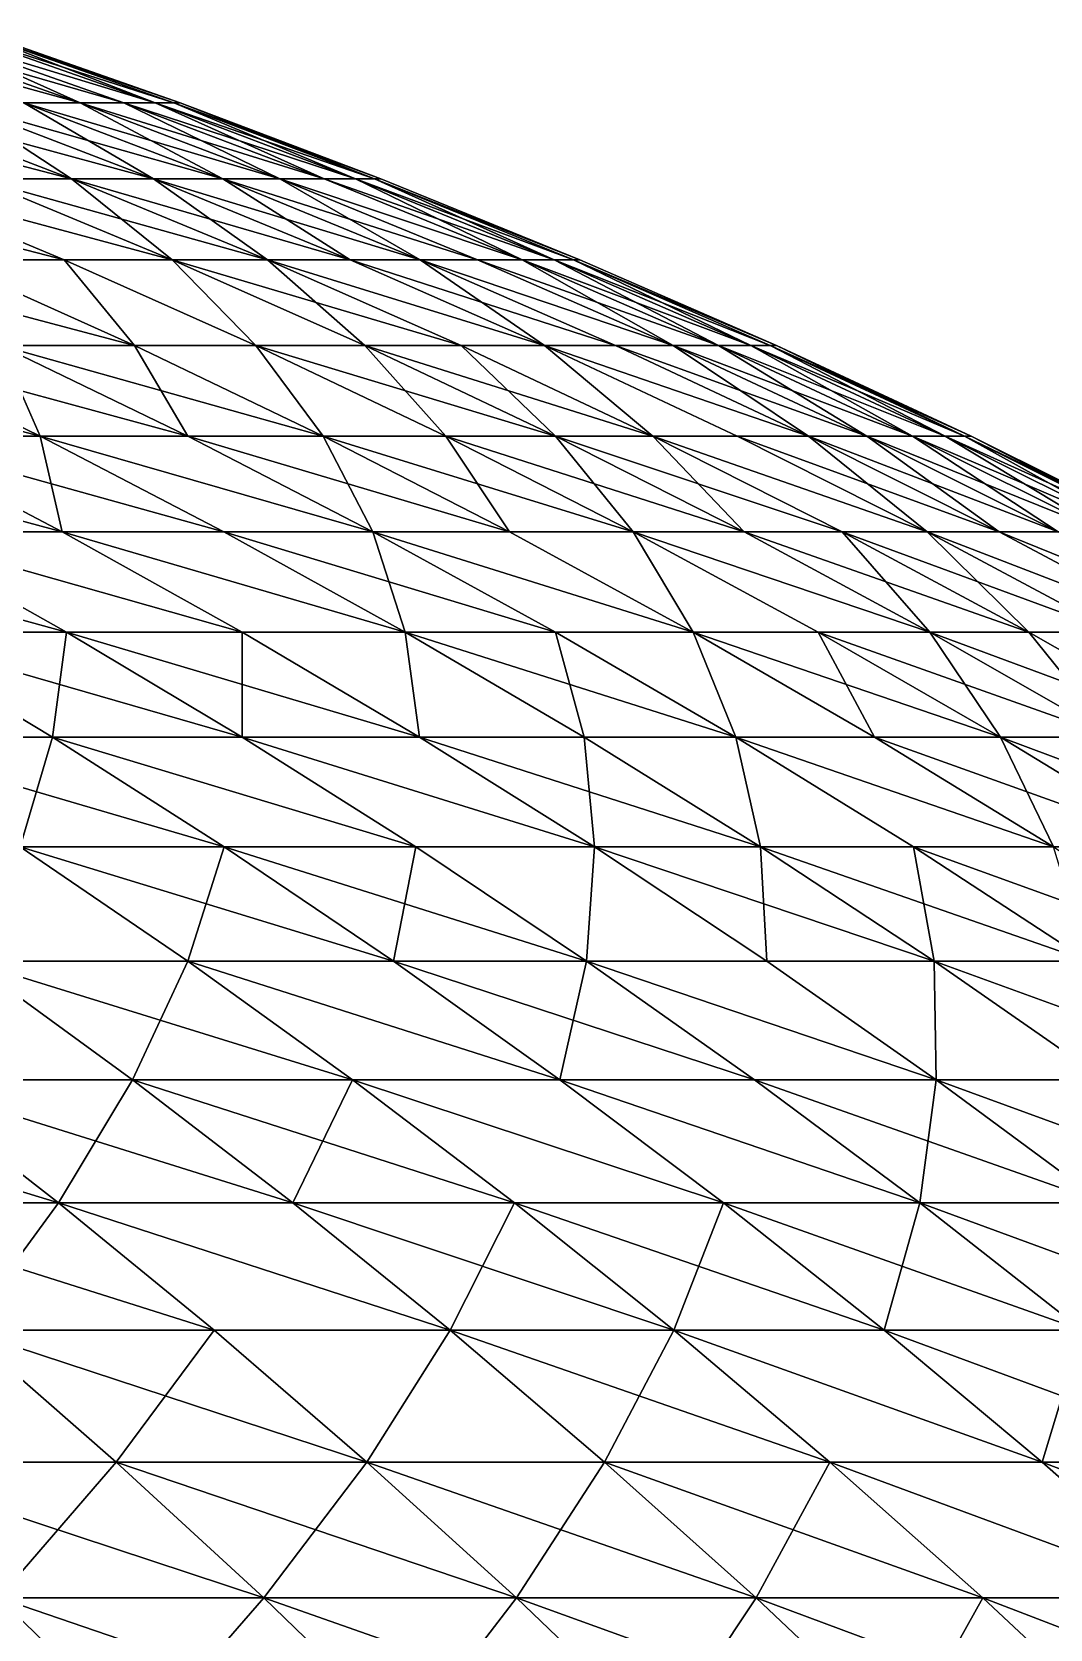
# Model space of a CAD drawing. Header units: millimetres. Extents: x -3250 to 6200, y -3250 to 3250.
# Drawn here: x 5659.8 to 5754.5, y 610 to 758.3 of the extents above; entities that cross this region are included whole.
import ezdxf

# ---------------------------------------------------------------- set-up
doc = ezdxf.new("R2010")
doc.units = ezdxf.units.MM
doc.header["$MEASUREMENT"] = 0
doc.layers.add('MESH_3D', color=2, linetype='CONTINUOUS')

msp = doc.modelspace()

# ---------------------------------------------------------------- linework, layer by layer
at = {"layer": 'MESH_3D'}
for points in [[(5640.39, 758.34, 2569.37), (5664.31, 751.75, 2613.45), (5659.08, 751.75, 2567.03)], [(5640.39, 758.34, 2569.37), (5645.57, 758.34, 2615.32), (5664.31, 751.75, 2613.45)], [(5645.57, 758.34, 2615.32), (5668.38, 751.75, 2659.98), (5664.31, 751.75, 2613.45)], [(5645.57, 758.34, 2615.32), (5649.6, 758.34, 2661.39), (5668.38, 751.75, 2659.98)], [(5645.57, 758.34, 24084.68), (5659.08, 751.75, 24132.97), (5664.31, 751.75, 24086.55)], [(5649.6, 758.34, 24038.61), (5645.57, 758.34, 24084.68), (5664.31, 751.75, 24086.55)], [(5649.6, 758.34, 2661.39), (5652.48, 758.34, 2707.55), (5671.29, 751.75, 2706.61)], [(5649.6, 758.34, 2661.39), (5671.29, 751.75, 2706.61), (5668.38, 751.75, 2659.98)], [(5649.6, 758.34, 24038.61), (5664.31, 751.75, 24086.55), (5668.38, 751.75, 24040.02)], [(5671.29, 751.75, 23993.39), (5649.6, 758.34, 24038.61), (5668.38, 751.75, 24040.02)], [(5652.48, 758.34, 23992.45), (5649.6, 758.34, 24038.61), (5671.29, 751.75, 23993.39)], [(5652.48, 758.34, 2707.55), (5654.21, 758.34, 2753.76), (5673.03, 751.75, 2753.29)], [(5652.48, 758.34, 2707.55), (5673.03, 751.75, 2753.29), (5671.29, 751.75, 2706.61)], [(5654.21, 758.34, 23946.24), (5652.48, 758.34, 23992.45), (5671.29, 751.75, 23993.39)], [(5654.21, 758.34, 2753.76), (5673.62, 751.75, 2800), (5673.03, 751.75, 2753.29)], [(5654.21, 758.34, 2753.76), (5654.79, 758.34, 2800), (5673.62, 751.75, 2800)], [(5654.21, 758.34, 23946.24), (5671.29, 751.75, 23993.39), (5673.03, 751.75, 23946.71)], [(5654.21, 758.34, 23946.24), (5673.03, 751.75, 23946.71), (5673.62, 751.75, 23900)], [(5654.21, 758.34, 23946.24), (5673.62, 751.75, 23900), (5654.79, 758.34, 23900)], [(5654.79, 758.34, 23900), (5673.62, 751.75, 23900), (5673.62, 751.75, 2800)], [(5654.79, 758.34, 23900), (5673.62, 751.75, 2800), (5654.79, 758.34, 2800)], [(5636.47, 751.75, 2428.75), (5663.52, 744.7, 2471.41), (5654.75, 744.7, 2425.05)], [(5636.47, 751.75, 2428.75), (5645.15, 751.75, 2474.65), (5663.52, 744.7, 2471.41)], [(5663.52, 744.7, 24228.59), (5636.47, 751.75, 24271.25), (5654.75, 744.7, 24274.95)], [(5645.15, 751.75, 24225.35), (5636.47, 751.75, 24271.25), (5663.52, 744.7, 24228.59)], [(5645.15, 751.75, 2474.65), (5671.14, 744.7, 2517.97), (5663.52, 744.7, 2471.41)], [(5645.15, 751.75, 2474.65), (5652.69, 751.75, 2520.75), (5671.14, 744.7, 2517.97)], [(5652.69, 751.75, 24179.25), (5645.15, 751.75, 24225.35), (5663.52, 744.7, 24228.59)], [(5652.69, 751.75, 2520.75), (5677.59, 744.7, 2564.71), (5671.14, 744.7, 2517.97)], [(5652.69, 751.75, 2520.75), (5659.08, 751.75, 2567.03), (5677.59, 744.7, 2564.71)], [(5652.69, 751.75, 24179.25), (5663.52, 744.7, 24228.59), (5671.14, 744.7, 24182.03)], [(5659.08, 751.75, 24132.97), (5652.69, 751.75, 24179.25), (5671.14, 744.7, 24182.03)], [(5659.08, 751.75, 2567.03), (5682.87, 744.7, 2611.59), (5677.59, 744.7, 2564.71)], [(5659.08, 751.75, 2567.03), (5664.31, 751.75, 2613.45), (5682.87, 744.7, 2611.59)], [(5659.08, 751.75, 24132.97), (5671.14, 744.7, 24182.03), (5677.59, 744.7, 24135.29)], [(5664.31, 751.75, 24086.55), (5659.08, 751.75, 24132.97), (5677.59, 744.7, 24135.29)], [(5664.31, 751.75, 2613.45), (5668.38, 751.75, 2659.98), (5686.98, 744.7, 2658.59)], [(5664.31, 751.75, 2613.45), (5686.98, 744.7, 2658.59), (5682.87, 744.7, 2611.59)], [(5664.31, 751.75, 24086.55), (5677.59, 744.7, 24135.29), (5682.87, 744.7, 24088.41)], [(5668.38, 751.75, 24040.02), (5664.31, 751.75, 24086.55), (5682.87, 744.7, 24088.41)], [(5668.38, 751.75, 2659.98), (5671.29, 751.75, 2706.61), (5689.92, 744.7, 2705.68)], [(5668.38, 751.75, 2659.98), (5689.92, 744.7, 2705.68), (5686.98, 744.7, 2658.59)], [(5668.38, 751.75, 24040.02), (5682.87, 744.7, 24088.41), (5686.98, 744.7, 24041.41)], [(5671.29, 751.75, 23993.39), (5668.38, 751.75, 24040.02), (5686.98, 744.7, 24041.41)], [(5671.29, 751.75, 2706.61), (5673.03, 751.75, 2753.29), (5689.92, 744.7, 2705.68)], [(5671.29, 751.75, 23993.39), (5686.98, 744.7, 24041.41), (5689.92, 744.7, 23994.32)], [(5691.68, 744.7, 23947.18), (5671.29, 751.75, 23993.39), (5689.92, 744.7, 23994.32)], [(5673.03, 751.75, 23946.71), (5671.29, 751.75, 23993.39), (5691.68, 744.7, 23947.18)], [(5673.03, 751.75, 2753.29), (5673.62, 751.75, 2800), (5691.68, 744.7, 2752.82)], [(5689.92, 744.7, 2705.68), (5673.03, 751.75, 2753.29), (5691.68, 744.7, 2752.82)], [(5673.03, 751.75, 23946.71), (5691.68, 744.7, 23947.18), (5692.27, 744.7, 23900)], [(5673.03, 751.75, 23946.71), (5692.27, 744.7, 23900), (5673.62, 751.75, 23900)], [(5691.68, 744.7, 2752.82), (5673.62, 751.75, 2800), (5692.27, 744.7, 2800)], [(5692.27, 744.7, 23900), (5692.27, 744.7, 2800), (5673.62, 751.75, 2800)], [(5673.62, 751.75, 23900), (5692.27, 744.7, 23900), (5673.62, 751.75, 2800)], [(5633.76, 744.7, 2333.07), (5644.83, 744.7, 2378.93), (5662.84, 737.18, 2374.82)], [(5633.76, 744.7, 2333.07), (5662.84, 737.18, 2374.82), (5651.66, 737.18, 2328.51)], [(5644.83, 744.7, 2378.93), (5654.75, 744.7, 2425.05), (5672.86, 737.18, 2421.39)], [(5644.83, 744.7, 2378.93), (5672.86, 737.18, 2421.39), (5662.84, 737.18, 2374.82)], [(5644.83, 744.7, 24321.07), (5651.66, 737.18, 24371.49), (5662.84, 737.18, 24325.18)], [(5672.86, 737.18, 24278.61), (5644.83, 744.7, 24321.07), (5662.84, 737.18, 24325.18)], [(5654.75, 744.7, 24274.95), (5644.83, 744.7, 24321.07), (5672.86, 737.18, 24278.61)], [(5654.75, 744.7, 2425.05), (5663.52, 744.7, 2471.41), (5681.72, 737.18, 2468.2)], [(5654.75, 744.7, 2425.05), (5681.72, 737.18, 2468.2), (5672.86, 737.18, 2421.39)], [(5663.52, 744.7, 24228.59), (5654.75, 744.7, 24274.95), (5672.86, 737.18, 24278.61)], [(5663.52, 744.7, 2471.41), (5689.41, 737.18, 2515.22), (5681.72, 737.18, 2468.2)], [(5663.52, 744.7, 2471.41), (5671.14, 744.7, 2517.97), (5689.41, 737.18, 2515.22)], [(5663.52, 744.7, 24228.59), (5672.86, 737.18, 24278.61), (5681.72, 737.18, 24231.8)], [(5671.14, 744.7, 24182.03), (5663.52, 744.7, 24228.59), (5681.72, 737.18, 24231.8)], [(5671.14, 744.7, 2517.97), (5677.59, 744.7, 2564.71), (5689.41, 737.18, 2515.22)], [(5671.14, 744.7, 24182.03), (5681.72, 737.18, 24231.8), (5689.41, 737.18, 24184.78)], [(5695.92, 737.18, 24137.59), (5671.14, 744.7, 24182.03), (5689.41, 737.18, 24184.78)], [(5677.59, 744.7, 24135.29), (5671.14, 744.7, 24182.03), (5695.92, 737.18, 24137.59)], [(5677.59, 744.7, 2564.71), (5701.25, 737.18, 2609.75), (5695.92, 737.18, 2562.41)], [(5677.59, 744.7, 2564.71), (5682.87, 744.7, 2611.59), (5701.25, 737.18, 2609.75)], [(5689.41, 737.18, 2515.22), (5677.59, 744.7, 2564.71), (5695.92, 737.18, 2562.41)], [(5682.87, 744.7, 24088.41), (5677.59, 744.7, 24135.29), (5695.92, 737.18, 24137.59)], [(5682.87, 744.7, 2611.59), (5705.4, 737.18, 2657.21), (5701.25, 737.18, 2609.75)], [(5682.87, 744.7, 2611.59), (5686.98, 744.7, 2658.59), (5705.4, 737.18, 2657.21)], [(5682.87, 744.7, 24088.41), (5695.92, 737.18, 24137.59), (5701.25, 737.18, 24090.25)], [(5705.4, 737.18, 24042.79), (5682.87, 744.7, 24088.41), (5701.25, 737.18, 24090.25)], [(5686.98, 744.7, 24041.41), (5682.87, 744.7, 24088.41), (5705.4, 737.18, 24042.79)], [(5686.98, 744.7, 2658.59), (5708.37, 737.18, 2704.76), (5705.4, 737.18, 2657.21)], [(5686.98, 744.7, 2658.59), (5689.92, 744.7, 2705.68), (5708.37, 737.18, 2704.76)], [(5689.92, 744.7, 23994.32), (5686.98, 744.7, 24041.41), (5705.4, 737.18, 24042.79)], [(5689.92, 744.7, 2705.68), (5710.15, 737.18, 2752.36), (5708.37, 737.18, 2704.76)], [(5689.92, 744.7, 2705.68), (5691.68, 744.7, 2752.82), (5710.15, 737.18, 2752.36)], [(5689.92, 744.7, 23994.32), (5705.4, 737.18, 24042.79), (5708.37, 737.18, 23995.24)], [(5691.68, 744.7, 23947.18), (5689.92, 744.7, 23994.32), (5708.37, 737.18, 23995.24)], [(5691.68, 744.7, 2752.82), (5710.75, 737.18, 2800), (5710.15, 737.18, 2752.36)], [(5691.68, 744.7, 2752.82), (5692.27, 744.7, 2800), (5710.75, 737.18, 2800)], [(5691.68, 744.7, 23947.18), (5710.15, 737.18, 23947.64), (5710.75, 737.18, 23900)], [(5691.68, 744.7, 23947.18), (5710.75, 737.18, 23900), (5692.27, 744.7, 23900)], [(5691.68, 744.7, 23947.18), (5708.37, 737.18, 23995.24), (5710.15, 737.18, 23947.64)], [(5710.75, 737.18, 23900), (5710.75, 737.18, 2800), (5692.27, 744.7, 2800)], [(5692.27, 744.7, 23900), (5710.75, 737.18, 23900), (5692.27, 744.7, 2800)], [(5639.33, 737.18, 2282.49), (5651.66, 737.18, 2328.51), (5669.38, 729.2, 2324)], [(5639.33, 737.18, 2282.49), (5669.38, 729.2, 2324), (5656.93, 729.2, 2277.54)], [(5651.66, 737.18, 2328.51), (5662.84, 737.18, 2374.82), (5669.38, 729.2, 2324)], [(5651.66, 737.18, 24371.49), (5656.93, 729.2, 24422.46), (5669.38, 729.2, 24376)], [(5662.84, 737.18, 24325.18), (5651.66, 737.18, 24371.49), (5669.38, 729.2, 24376)], [(5662.84, 737.18, 2374.82), (5672.86, 737.18, 2421.39), (5680.66, 729.2, 2370.75)], [(5669.38, 729.2, 2324), (5662.84, 737.18, 2374.82), (5680.66, 729.2, 2370.75)], [(5662.84, 737.18, 24325.18), (5669.38, 729.2, 24376), (5680.66, 729.2, 24329.25)], [(5672.86, 737.18, 24278.61), (5662.84, 737.18, 24325.18), (5680.66, 729.2, 24329.25)], [(5672.86, 737.18, 2421.39), (5699.72, 729.2, 2465.03), (5690.78, 729.2, 2417.77)], [(5672.86, 737.18, 2421.39), (5681.72, 737.18, 2468.2), (5699.72, 729.2, 2465.03)], [(5680.66, 729.2, 2370.75), (5672.86, 737.18, 2421.39), (5690.78, 729.2, 2417.77)], [(5672.86, 737.18, 24278.61), (5680.66, 729.2, 24329.25), (5690.78, 729.2, 24282.23)], [(5681.72, 737.18, 24231.8), (5672.86, 737.18, 24278.61), (5690.78, 729.2, 24282.23)], [(5681.72, 737.18, 2468.2), (5689.41, 737.18, 2515.22), (5707.48, 729.2, 2512.49)], [(5681.72, 737.18, 2468.2), (5707.48, 729.2, 2512.49), (5699.72, 729.2, 2465.03)], [(5681.72, 737.18, 24231.8), (5690.78, 729.2, 24282.23), (5699.72, 729.2, 24234.97)], [(5707.48, 729.2, 24187.51), (5681.72, 737.18, 24231.8), (5699.72, 729.2, 24234.97)], [(5689.41, 737.18, 24184.78), (5681.72, 737.18, 24231.8), (5707.48, 729.2, 24187.51)], [(5689.41, 737.18, 2515.22), (5714.06, 729.2, 2560.14), (5707.48, 729.2, 2512.49)], [(5689.41, 737.18, 2515.22), (5695.92, 737.18, 2562.41), (5714.06, 729.2, 2560.14)], [(5695.92, 737.18, 24137.59), (5689.41, 737.18, 24184.78), (5707.48, 729.2, 24187.51)], [(5695.92, 737.18, 2562.41), (5701.25, 737.18, 2609.75), (5719.44, 729.2, 2607.93)], [(5695.92, 737.18, 2562.41), (5719.44, 729.2, 2607.93), (5714.06, 729.2, 2560.14)], [(5695.92, 737.18, 24137.59), (5707.48, 729.2, 24187.51), (5714.06, 729.2, 24139.86)], [(5719.44, 729.2, 24092.07), (5695.92, 737.18, 24137.59), (5714.06, 729.2, 24139.86)], [(5701.25, 737.18, 24090.25), (5695.92, 737.18, 24137.59), (5719.44, 729.2, 24092.07)], [(5701.25, 737.18, 2609.75), (5723.64, 729.2, 2655.84), (5719.44, 729.2, 2607.93)], [(5701.25, 737.18, 2609.75), (5705.4, 737.18, 2657.21), (5723.64, 729.2, 2655.84)], [(5705.4, 737.18, 24042.79), (5701.25, 737.18, 24090.25), (5719.44, 729.2, 24092.07)], [(5705.4, 737.18, 2657.21), (5708.37, 737.18, 2704.76), (5726.63, 729.2, 2703.85)], [(5705.4, 737.18, 2657.21), (5726.63, 729.2, 2703.85), (5723.64, 729.2, 2655.84)], [(5705.4, 737.18, 24042.79), (5719.44, 729.2, 24092.07), (5723.64, 729.2, 24044.16)], [(5708.37, 737.18, 23995.24), (5705.4, 737.18, 24042.79), (5723.64, 729.2, 24044.16)], [(5708.37, 737.18, 2704.76), (5728.43, 729.2, 2751.91), (5726.63, 729.2, 2703.85)], [(5708.37, 737.18, 2704.76), (5710.15, 737.18, 2752.36), (5728.43, 729.2, 2751.91)], [(5708.37, 737.18, 23995.24), (5723.64, 729.2, 24044.16), (5726.63, 729.2, 23996.15)], [(5710.15, 737.18, 23947.64), (5708.37, 737.18, 23995.24), (5726.63, 729.2, 23996.15)], [(5710.15, 737.18, 2752.36), (5710.75, 737.18, 2800), (5729.03, 729.2, 2800)], [(5710.15, 737.18, 2752.36), (5729.03, 729.2, 2800), (5728.43, 729.2, 2751.91)], [(5710.15, 737.18, 23947.64), (5726.63, 729.2, 23996.15), (5728.43, 729.2, 23948.09)], [(5710.15, 737.18, 23947.64), (5729.03, 729.2, 23900), (5710.75, 737.18, 23900)], [(5710.15, 737.18, 23947.64), (5728.43, 729.2, 23948.09), (5729.03, 729.2, 23900)], [(5729.03, 729.2, 23900), (5729.03, 729.2, 2800), (5710.75, 737.18, 2800)], [(5710.75, 737.18, 23900), (5729.03, 729.2, 23900), (5710.75, 737.18, 2800)], [(5628.58, 729.2, 2185.63), (5660.6, 720.78, 2226.08), (5645.72, 720.78, 2179.87)], [(5628.58, 729.2, 2185.63), (5643.33, 729.2, 2231.41), (5660.6, 720.78, 2226.08)], [(5643.33, 729.2, 2231.41), (5674.33, 720.78, 2272.64), (5660.6, 720.78, 2226.08)], [(5643.33, 729.2, 2231.41), (5656.93, 729.2, 2277.54), (5674.33, 720.78, 2272.64)], [(5643.33, 729.2, 24468.59), (5645.72, 720.78, 24520.13), (5660.6, 720.78, 24473.92)], [(5656.93, 729.2, 24422.46), (5643.33, 729.2, 24468.59), (5660.6, 720.78, 24473.92)], [(5656.93, 729.2, 2277.54), (5686.9, 720.78, 2319.54), (5674.33, 720.78, 2272.64)], [(5656.93, 729.2, 2277.54), (5669.38, 729.2, 2324), (5686.9, 720.78, 2319.54)], [(5656.93, 729.2, 24422.46), (5660.6, 720.78, 24473.92), (5674.33, 720.78, 24427.36)], [(5669.38, 729.2, 24376), (5656.93, 729.2, 24422.46), (5674.33, 720.78, 24427.36)], [(5669.38, 729.2, 2324), (5680.66, 729.2, 2370.75), (5686.9, 720.78, 2319.54)], [(5669.38, 729.2, 24376), (5674.33, 720.78, 24427.36), (5686.9, 720.78, 24380.46)], [(5680.66, 729.2, 24329.25), (5669.38, 729.2, 24376), (5686.9, 720.78, 24380.46)], [(5680.66, 729.2, 2370.75), (5708.5, 720.78, 2414.19), (5698.29, 720.78, 2366.73)], [(5680.66, 729.2, 2370.75), (5690.78, 729.2, 2417.77), (5708.5, 720.78, 2414.19)], [(5686.9, 720.78, 2319.54), (5680.66, 729.2, 2370.75), (5698.29, 720.78, 2366.73)], [(5680.66, 729.2, 24329.25), (5686.9, 720.78, 24380.46), (5698.29, 720.78, 24333.27)], [(5690.78, 729.2, 24282.23), (5680.66, 729.2, 24329.25), (5698.29, 720.78, 24333.27)], [(5690.78, 729.2, 2417.77), (5717.53, 720.78, 2461.89), (5708.5, 720.78, 2414.19)], [(5690.78, 729.2, 2417.77), (5699.72, 729.2, 2465.03), (5717.53, 720.78, 2461.89)], [(5690.78, 729.2, 24282.23), (5698.29, 720.78, 24333.27), (5708.5, 720.78, 24285.81)], [(5699.72, 729.2, 24234.97), (5690.78, 729.2, 24282.23), (5708.5, 720.78, 24285.81)], [(5699.72, 729.2, 2465.03), (5707.48, 729.2, 2512.49), (5717.53, 720.78, 2461.89)], [(5699.72, 729.2, 24234.97), (5708.5, 720.78, 24285.81), (5717.53, 720.78, 24238.11)], [(5707.48, 729.2, 24187.51), (5699.72, 729.2, 24234.97), (5717.53, 720.78, 24238.11)], [(5707.48, 729.2, 2512.49), (5714.06, 729.2, 2560.14), (5732, 720.78, 2557.89)], [(5707.48, 729.2, 2512.49), (5732, 720.78, 2557.89), (5725.36, 720.78, 2509.8)], [(5717.53, 720.78, 2461.89), (5707.48, 729.2, 2512.49), (5725.36, 720.78, 2509.8)], [(5707.48, 729.2, 24187.51), (5717.53, 720.78, 24238.11), (5725.36, 720.78, 24190.2)], [(5732, 720.78, 24142.11), (5707.48, 729.2, 24187.51), (5725.36, 720.78, 24190.2)], [(5714.06, 729.2, 24139.86), (5707.48, 729.2, 24187.51), (5732, 720.78, 24142.11)], [(5714.06, 729.2, 2560.14), (5719.44, 729.2, 2607.93), (5737.43, 720.78, 2606.13)], [(5714.06, 729.2, 2560.14), (5737.43, 720.78, 2606.13), (5732, 720.78, 2557.89)], [(5719.44, 729.2, 24092.07), (5714.06, 729.2, 24139.86), (5732, 720.78, 24142.11)], [(5719.44, 729.2, 2607.93), (5723.64, 729.2, 2655.84), (5741.66, 720.78, 2654.49)], [(5719.44, 729.2, 2607.93), (5741.66, 720.78, 2654.49), (5737.43, 720.78, 2606.13)], [(5719.44, 729.2, 24092.07), (5732, 720.78, 24142.11), (5737.43, 720.78, 24093.87)], [(5723.64, 729.2, 24044.16), (5719.44, 729.2, 24092.07), (5737.43, 720.78, 24093.87)], [(5723.64, 729.2, 2655.84), (5726.63, 729.2, 2703.85), (5741.66, 720.78, 2654.49)], [(5723.64, 729.2, 24044.16), (5737.43, 720.78, 24093.87), (5741.66, 720.78, 24045.51)], [(5744.69, 720.78, 23997.06), (5723.64, 729.2, 24044.16), (5741.66, 720.78, 24045.51)], [(5726.63, 729.2, 23996.15), (5723.64, 729.2, 24044.16), (5744.69, 720.78, 23997.06)], [(5726.63, 729.2, 2703.85), (5746.5, 720.78, 2751.46), (5744.69, 720.78, 2702.94)], [(5726.63, 729.2, 2703.85), (5728.43, 729.2, 2751.91), (5746.5, 720.78, 2751.46)], [(5741.66, 720.78, 2654.49), (5726.63, 729.2, 2703.85), (5744.69, 720.78, 2702.94)], [(5728.43, 729.2, 23948.09), (5726.63, 729.2, 23996.15), (5744.69, 720.78, 23997.06)], [(5728.43, 729.2, 2751.91), (5729.03, 729.2, 2800), (5746.5, 720.78, 2751.46)], [(5728.43, 729.2, 23948.09), (5747.11, 720.78, 23900), (5729.03, 729.2, 23900)], [(5728.43, 729.2, 23948.09), (5744.69, 720.78, 23997.06), (5746.5, 720.78, 23948.54)], [(5728.43, 729.2, 23948.09), (5746.5, 720.78, 23948.54), (5747.11, 720.78, 23900)], [(5746.5, 720.78, 2751.46), (5729.03, 729.2, 2800), (5747.11, 720.78, 2800)], [(5747.11, 720.78, 23900), (5747.11, 720.78, 2800), (5729.03, 729.2, 2800)], [(5729.03, 729.2, 23900), (5747.11, 720.78, 23900), (5729.03, 729.2, 2800)], [(5662.65, 711.9, 24525.82), (5629.68, 720.78, 24565.95), (5646.47, 711.9, 24572.06)], [(5645.72, 720.78, 24520.13), (5629.68, 720.78, 24565.95), (5662.65, 711.9, 24525.82)], [(5645.72, 720.78, 2179.87), (5660.6, 720.78, 2226.08), (5677.67, 711.9, 2220.82)], [(5645.72, 720.78, 2179.87), (5677.67, 711.9, 2220.82), (5662.65, 711.9, 2174.18)], [(5646.47, 711.9, 2127.94), (5645.72, 720.78, 2179.87), (5662.65, 711.9, 2174.18)], [(5660.6, 720.78, 24473.92), (5645.72, 720.78, 24520.13), (5662.65, 711.9, 24525.82)], [(5660.6, 720.78, 2226.08), (5674.33, 720.78, 2272.64), (5691.53, 711.9, 2267.81)], [(5660.6, 720.78, 2226.08), (5691.53, 711.9, 2267.81), (5677.67, 711.9, 2220.82)], [(5660.6, 720.78, 24473.92), (5662.65, 711.9, 24525.82), (5677.67, 711.9, 24479.18)], [(5691.53, 711.9, 24432.19), (5660.6, 720.78, 24473.92), (5677.67, 711.9, 24479.18)], [(5674.33, 720.78, 24427.36), (5660.6, 720.78, 24473.92), (5691.53, 711.9, 24432.19)], [(5674.33, 720.78, 2272.64), (5704.21, 711.9, 2315.13), (5691.53, 711.9, 2267.81)], [(5674.33, 720.78, 2272.64), (5686.9, 720.78, 2319.54), (5704.21, 711.9, 2315.13)], [(5686.9, 720.78, 24380.46), (5674.33, 720.78, 24427.36), (5691.53, 711.9, 24432.19)], [(5686.9, 720.78, 2319.54), (5715.7, 711.9, 2362.75), (5704.21, 711.9, 2315.13)], [(5686.9, 720.78, 2319.54), (5698.29, 720.78, 2366.73), (5715.7, 711.9, 2362.75)], [(5686.9, 720.78, 24380.46), (5691.53, 711.9, 24432.19), (5704.21, 711.9, 24384.87)], [(5698.29, 720.78, 24333.27), (5686.9, 720.78, 24380.46), (5704.21, 711.9, 24384.87)], [(5698.29, 720.78, 2366.73), (5708.5, 720.78, 2414.19), (5715.7, 711.9, 2362.75)], [(5698.29, 720.78, 24333.27), (5704.21, 711.9, 24384.87), (5715.7, 711.9, 24337.25)], [(5726.01, 711.9, 24289.35), (5698.29, 720.78, 24333.27), (5715.7, 711.9, 24337.25)], [(5708.5, 720.78, 24285.81), (5698.29, 720.78, 24333.27), (5726.01, 711.9, 24289.35)], [(5708.5, 720.78, 2414.19), (5717.53, 720.78, 2461.89), (5735.12, 711.9, 2458.79)], [(5708.5, 720.78, 2414.19), (5735.12, 711.9, 2458.79), (5726.01, 711.9, 2410.65)], [(5715.7, 711.9, 2362.75), (5708.5, 720.78, 2414.19), (5726.01, 711.9, 2410.65)], [(5717.53, 720.78, 24238.11), (5708.5, 720.78, 24285.81), (5726.01, 711.9, 24289.35)], [(5717.53, 720.78, 2461.89), (5743.02, 711.9, 2507.14), (5735.12, 711.9, 2458.79)], [(5717.53, 720.78, 2461.89), (5725.36, 720.78, 2509.8), (5743.02, 711.9, 2507.14)], [(5717.53, 720.78, 24238.11), (5726.01, 711.9, 24289.35), (5735.12, 711.9, 24241.21)], [(5743.02, 711.9, 24192.86), (5717.53, 720.78, 24238.11), (5735.12, 711.9, 24241.21)], [(5725.36, 720.78, 24190.2), (5717.53, 720.78, 24238.11), (5743.02, 711.9, 24192.86)], [(5725.36, 720.78, 2509.8), (5749.72, 711.9, 2555.67), (5743.02, 711.9, 2507.14)], [(5725.36, 720.78, 2509.8), (5732, 720.78, 2557.89), (5749.72, 711.9, 2555.67)], [(5732, 720.78, 24142.11), (5725.36, 720.78, 24190.2), (5743.02, 711.9, 24192.86)], [(5732, 720.78, 2557.89), (5737.43, 720.78, 2606.13), (5755.2, 711.9, 2604.35)], [(5732, 720.78, 2557.89), (5755.2, 711.9, 2604.35), (5749.72, 711.9, 2555.67)], [(5732, 720.78, 24142.11), (5743.02, 711.9, 24192.86), (5749.72, 711.9, 24144.33)], [(5737.43, 720.78, 24093.87), (5732, 720.78, 24142.11), (5749.72, 711.9, 24144.33)], [(5737.43, 720.78, 2606.13), (5759.47, 711.9, 2653.16), (5755.2, 711.9, 2604.35)], [(5737.43, 720.78, 2606.13), (5741.66, 720.78, 2654.49), (5759.47, 711.9, 2653.16)], [(5737.43, 720.78, 24093.87), (5749.72, 711.9, 24144.33), (5755.2, 711.9, 24095.65)], [(5741.66, 720.78, 24045.51), (5737.43, 720.78, 24093.87), (5755.2, 711.9, 24095.65)], [(5741.66, 720.78, 2654.49), (5762.53, 711.9, 2702.05), (5759.47, 711.9, 2653.16)], [(5741.66, 720.78, 2654.49), (5744.69, 720.78, 2702.94), (5762.53, 711.9, 2702.05)], [(5741.66, 720.78, 24045.51), (5755.2, 711.9, 24095.65), (5759.47, 711.9, 24046.84)], [(5744.69, 720.78, 23997.06), (5741.66, 720.78, 24045.51), (5759.47, 711.9, 24046.84)], [(5744.69, 720.78, 2702.94), (5764.36, 711.9, 2751.01), (5762.53, 711.9, 2702.05)], [(5744.69, 720.78, 2702.94), (5746.5, 720.78, 2751.46), (5764.36, 711.9, 2751.01)], [(5744.69, 720.78, 23997.06), (5759.47, 711.9, 24046.84), (5762.53, 711.9, 23997.95)], [(5746.5, 720.78, 23948.54), (5744.69, 720.78, 23997.06), (5762.53, 711.9, 23997.95)], [(5746.5, 720.78, 2751.46), (5747.11, 720.78, 2800), (5764.97, 711.9, 2800)], [(5746.5, 720.78, 2751.46), (5764.97, 711.9, 2800), (5764.36, 711.9, 2751.01)], [(5746.5, 720.78, 23948.54), (5762.53, 711.9, 23997.95), (5764.36, 711.9, 23948.99)], [(5746.5, 720.78, 23948.54), (5764.36, 711.9, 23948.99), (5747.11, 720.78, 23900)], [(5764.97, 711.9, 23900), (5764.97, 711.9, 2800), (5747.11, 720.78, 2800)], [(5747.11, 720.78, 23900), (5764.97, 711.9, 23900), (5747.11, 720.78, 2800)], [(5764.36, 711.9, 23948.99), (5764.97, 711.9, 23900), (5747.11, 720.78, 23900)], [(5629.14, 711.9, 2082.12), (5646.47, 711.9, 2127.94), (5663.04, 702.58, 2121.91)], [(5629.14, 711.9, 2082.12), (5663.04, 702.58, 2121.91), (5645.55, 702.58, 2075.67)], [(5646.47, 711.9, 24572.06), (5645.55, 702.58, 24624.33), (5663.04, 702.58, 24578.09)], [(5646.47, 711.9, 2127.94), (5679.36, 702.58, 2168.57), (5663.04, 702.58, 2121.91)], [(5646.47, 711.9, 2127.94), (5662.65, 711.9, 2174.18), (5679.36, 702.58, 2168.57)], [(5679.36, 702.58, 24531.43), (5646.47, 711.9, 24572.06), (5663.04, 702.58, 24578.09)], [(5662.65, 711.9, 24525.82), (5646.47, 711.9, 24572.06), (5679.36, 702.58, 24531.43)], [(5662.65, 711.9, 2174.18), (5694.52, 702.58, 2215.62), (5679.36, 702.58, 2168.57)], [(5662.65, 711.9, 2174.18), (5677.67, 711.9, 2220.82), (5694.52, 702.58, 2215.62)], [(5694.52, 702.58, 24484.38), (5662.65, 711.9, 24525.82), (5679.36, 702.58, 24531.43)], [(5677.67, 711.9, 24479.18), (5662.65, 711.9, 24525.82), (5694.52, 702.58, 24484.38)], [(5677.67, 711.9, 2220.82), (5691.53, 711.9, 2267.81), (5708.5, 702.58, 2263.03)], [(5677.67, 711.9, 2220.82), (5708.5, 702.58, 2263.03), (5694.52, 702.58, 2215.62)], [(5691.53, 711.9, 24432.19), (5677.67, 711.9, 24479.18), (5694.52, 702.58, 24484.38)], [(5691.53, 711.9, 2267.81), (5721.3, 702.58, 2310.78), (5708.5, 702.58, 2263.03)], [(5691.53, 711.9, 2267.81), (5704.21, 711.9, 2315.13), (5721.3, 702.58, 2310.78)], [(5691.53, 711.9, 24432.19), (5694.52, 702.58, 24484.38), (5708.5, 702.58, 24436.97)], [(5721.3, 702.58, 24389.22), (5691.53, 711.9, 24432.19), (5708.5, 702.58, 24436.97)], [(5704.21, 711.9, 24384.87), (5691.53, 711.9, 24432.19), (5721.3, 702.58, 24389.22)], [(5704.21, 711.9, 2315.13), (5715.7, 711.9, 2362.75), (5721.3, 702.58, 2310.78)], [(5715.7, 711.9, 24337.25), (5704.21, 711.9, 24384.87), (5721.3, 702.58, 24389.22)], [(5715.7, 711.9, 2362.75), (5726.01, 711.9, 2410.65), (5743.29, 702.58, 2407.15)], [(5715.7, 711.9, 2362.75), (5743.29, 702.58, 2407.15), (5732.9, 702.58, 2358.83)], [(5721.3, 702.58, 2310.78), (5715.7, 711.9, 2362.75), (5732.9, 702.58, 2358.83)], [(5715.7, 711.9, 24337.25), (5721.3, 702.58, 24389.22), (5732.9, 702.58, 24341.17)], [(5743.29, 702.58, 24292.85), (5715.7, 711.9, 24337.25), (5732.9, 702.58, 24341.17)], [(5726.01, 711.9, 24289.35), (5715.7, 711.9, 24337.25), (5743.29, 702.58, 24292.85)], [(5726.01, 711.9, 2410.65), (5735.12, 711.9, 2458.79), (5752.48, 702.58, 2455.72)], [(5726.01, 711.9, 2410.65), (5752.48, 702.58, 2455.72), (5743.29, 702.58, 2407.15)], [(5735.12, 711.9, 24241.21), (5726.01, 711.9, 24289.35), (5743.29, 702.58, 24292.85)], [(5735.12, 711.9, 2458.79), (5760.46, 702.58, 2504.51), (5752.48, 702.58, 2455.72)], [(5735.12, 711.9, 2458.79), (5743.02, 711.9, 2507.14), (5760.46, 702.58, 2504.51)], [(5735.12, 711.9, 24241.21), (5743.29, 702.58, 24292.85), (5752.48, 702.58, 24244.28)], [(5743.02, 711.9, 24192.86), (5735.12, 711.9, 24241.21), (5752.48, 702.58, 24244.28)], [(5743.02, 711.9, 2507.14), (5767.22, 702.58, 2553.48), (5760.46, 702.58, 2504.51)], [(5743.02, 711.9, 2507.14), (5749.72, 711.9, 2555.67), (5767.22, 702.58, 2553.48)], [(5743.02, 711.9, 24192.86), (5752.48, 702.58, 24244.28), (5760.46, 702.58, 24195.49)], [(5767.22, 702.58, 24146.52), (5743.02, 711.9, 24192.86), (5760.46, 702.58, 24195.49)], [(5749.72, 711.9, 24144.33), (5743.02, 711.9, 24192.86), (5767.22, 702.58, 24146.52)], [(5749.72, 711.9, 2555.67), (5755.2, 711.9, 2604.35), (5772.75, 702.58, 2602.6)], [(5749.72, 711.9, 2555.67), (5772.75, 702.58, 2602.6), (5767.22, 702.58, 2553.48)], [(5755.2, 711.9, 24095.65), (5749.72, 711.9, 24144.33), (5767.22, 702.58, 24146.52)], [(5642.95, 692.82, 2023.13), (5645.55, 702.58, 2075.67), (5661.75, 692.82, 2069.32)], [(5645.55, 702.58, 24624.33), (5642.95, 692.82, 24676.87), (5661.75, 692.82, 24630.68)], [(5645.55, 702.58, 2075.67), (5679.39, 692.82, 2115.96), (5661.75, 692.82, 2069.32)], [(5645.55, 702.58, 2075.67), (5663.04, 702.58, 2121.91), (5679.39, 692.82, 2115.96)], [(5663.04, 702.58, 24578.09), (5645.55, 702.58, 24624.33), (5661.75, 692.82, 24630.68)], [(5663.04, 702.58, 24578.09), (5661.75, 692.82, 24630.68), (5679.39, 692.82, 24584.04)], [(5663.04, 702.58, 2121.91), (5695.85, 692.82, 2163.03), (5679.39, 692.82, 2115.96)], [(5663.04, 702.58, 2121.91), (5679.36, 702.58, 2168.57), (5695.85, 692.82, 2163.03)], [(5679.36, 702.58, 24531.43), (5663.04, 702.58, 24578.09), (5679.39, 692.82, 24584.04)], [(5679.36, 702.58, 2168.57), (5694.52, 702.58, 2215.62), (5695.85, 692.82, 2163.03)], [(5679.36, 702.58, 24531.43), (5679.39, 692.82, 24584.04), (5695.85, 692.82, 24536.97)], [(5694.52, 702.58, 24484.38), (5679.36, 702.58, 24531.43), (5695.85, 692.82, 24536.97)], [(5694.52, 702.58, 2215.62), (5725.25, 692.82, 2258.32), (5711.15, 692.82, 2210.49)], [(5694.52, 702.58, 2215.62), (5708.5, 702.58, 2263.03), (5725.25, 692.82, 2258.32)], [(5695.85, 692.82, 2163.03), (5694.52, 702.58, 2215.62), (5711.15, 692.82, 2210.49)], [(5694.52, 702.58, 24484.38), (5695.85, 692.82, 24536.97), (5711.15, 692.82, 24489.51)], [(5708.5, 702.58, 24436.97), (5694.52, 702.58, 24484.38), (5711.15, 692.82, 24489.51)], [(5708.5, 702.58, 2263.03), (5721.3, 702.58, 2310.78), (5725.25, 692.82, 2258.32)], [(5708.5, 702.58, 24436.97), (5711.15, 692.82, 24489.51), (5725.25, 692.82, 24441.68)], [(5721.3, 702.58, 24389.22), (5708.5, 702.58, 24436.97), (5725.25, 692.82, 24441.68)], [(5721.3, 702.58, 2310.78), (5749.86, 692.82, 2354.96), (5738.15, 692.82, 2306.49)], [(5721.3, 702.58, 2310.78), (5732.9, 702.58, 2358.83), (5749.86, 692.82, 2354.96)], [(5725.25, 692.82, 2258.32), (5721.3, 702.58, 2310.78), (5738.15, 692.82, 2306.49)], [(5721.3, 702.58, 24389.22), (5725.25, 692.82, 24441.68), (5738.15, 692.82, 24393.51)], [(5732.9, 702.58, 24341.17), (5721.3, 702.58, 24389.22), (5738.15, 692.82, 24393.51)], [(5732.9, 702.58, 2358.83), (5760.34, 692.82, 2403.71), (5749.86, 692.82, 2354.96)], [(5732.9, 702.58, 2358.83), (5743.29, 702.58, 2407.15), (5760.34, 692.82, 2403.71)], [(5732.9, 702.58, 24341.17), (5738.15, 692.82, 24393.51), (5749.86, 692.82, 24345.04)], [(5743.29, 702.58, 24292.85), (5732.9, 702.58, 24341.17), (5749.86, 692.82, 24345.04)], [(5743.29, 702.58, 2407.15), (5769.62, 692.82, 2452.7), (5760.34, 692.82, 2403.71)], [(5743.29, 702.58, 2407.15), (5752.48, 702.58, 2455.72), (5769.62, 692.82, 2452.7)], [(5743.29, 702.58, 24292.85), (5749.86, 692.82, 24345.04), (5760.34, 692.82, 24296.29)], [(5752.48, 702.58, 24244.28), (5743.29, 702.58, 24292.85), (5760.34, 692.82, 24296.29)], [(5752.48, 702.58, 2455.72), (5760.46, 702.58, 2504.51), (5769.62, 692.82, 2452.7)], [(5752.48, 702.58, 24244.28), (5760.34, 692.82, 24296.29), (5769.62, 692.82, 24247.3)], [(5760.46, 702.58, 24195.49), (5752.48, 702.58, 24244.28), (5769.62, 692.82, 24247.3)], [(5642.95, 692.82, 2023.13), (5661.75, 692.82, 2069.32), (5658.75, 682.63, 2016.47)], [(5677.71, 682.63, 24636.95), (5642.95, 692.82, 24676.87), (5658.75, 682.63, 24683.53)], [(5661.75, 692.82, 24630.68), (5642.95, 692.82, 24676.87), (5677.71, 682.63, 24636.95)], [(5658.75, 682.63, 2016.47), (5661.75, 692.82, 2069.32), (5677.71, 682.63, 2063.05)], [(5661.75, 692.82, 2069.32), (5679.39, 692.82, 2115.96), (5695.5, 682.63, 2110.09)], [(5661.75, 692.82, 2069.32), (5695.5, 682.63, 2110.09), (5677.71, 682.63, 2063.05)], [(5695.5, 682.63, 24589.91), (5661.75, 692.82, 24630.68), (5677.71, 682.63, 24636.95)], [(5679.39, 692.82, 24584.04), (5661.75, 692.82, 24630.68), (5695.5, 682.63, 24589.91)], [(5679.39, 692.82, 2115.96), (5712.11, 682.63, 2157.57), (5695.5, 682.63, 2110.09)], [(5679.39, 692.82, 2115.96), (5695.85, 692.82, 2163.03), (5712.11, 682.63, 2157.57)], [(5712.11, 682.63, 24542.43), (5679.39, 692.82, 24584.04), (5695.5, 682.63, 24589.91)], [(5695.85, 692.82, 24536.97), (5679.39, 692.82, 24584.04), (5712.11, 682.63, 24542.43)], [(5695.85, 692.82, 2163.03), (5711.15, 692.82, 2210.49), (5727.53, 682.63, 2205.44)], [(5695.85, 692.82, 2163.03), (5727.53, 682.63, 2205.44), (5712.11, 682.63, 2157.57)], [(5711.15, 692.82, 24489.51), (5695.85, 692.82, 24536.97), (5712.11, 682.63, 24542.43)], [(5711.15, 692.82, 2210.49), (5725.25, 692.82, 2258.32), (5727.53, 682.63, 2205.44)], [(5711.15, 692.82, 24489.51), (5712.11, 682.63, 24542.43), (5727.53, 682.63, 24494.56)], [(5725.25, 692.82, 24441.68), (5711.15, 692.82, 24489.51), (5727.53, 682.63, 24494.56)], [(5725.25, 692.82, 2258.32), (5738.15, 692.82, 2306.49), (5754.77, 682.63, 2302.25)], [(5725.25, 692.82, 2258.32), (5754.77, 682.63, 2302.25), (5741.76, 682.63, 2253.67)], [(5727.53, 682.63, 2205.44), (5725.25, 692.82, 2258.32), (5741.76, 682.63, 2253.67)], [(5725.25, 692.82, 24441.68), (5727.53, 682.63, 24494.56), (5741.76, 682.63, 24446.33)], [(5754.77, 682.63, 24397.75), (5725.25, 692.82, 24441.68), (5741.76, 682.63, 24446.33)], [(5738.15, 692.82, 24393.51), (5725.25, 692.82, 24441.68), (5754.77, 682.63, 24397.75)], [(5738.15, 692.82, 2306.49), (5749.86, 692.82, 2354.96), (5766.57, 682.63, 2351.14)], [(5738.15, 692.82, 2306.49), (5766.57, 682.63, 2351.14), (5754.77, 682.63, 2302.25)], [(5749.86, 692.82, 24345.04), (5738.15, 692.82, 24393.51), (5754.77, 682.63, 24397.75)], [(5749.86, 692.82, 2354.96), (5760.34, 692.82, 2403.71), (5766.57, 682.63, 2351.14)], [(5749.86, 692.82, 24345.04), (5754.77, 682.63, 24397.75), (5766.57, 682.63, 24348.86)], [(5777.15, 682.63, 24299.69), (5749.86, 692.82, 24345.04), (5766.57, 682.63, 24348.86)], [(5760.34, 692.82, 24296.29), (5749.86, 692.82, 24345.04), (5777.15, 682.63, 24299.69)], [(5654.04, 672.02, 1963.43), (5658.75, 682.63, 2016.47), (5674.32, 672.02, 2009.91)], [(5658.75, 682.63, 24683.53), (5654.04, 672.02, 24736.57), (5674.32, 672.02, 24690.09)], [(5658.75, 682.63, 2016.47), (5677.71, 682.63, 2063.05), (5693.43, 672.02, 2056.88)], [(5658.75, 682.63, 2016.47), (5693.43, 672.02, 2056.88), (5674.32, 672.02, 2009.91)], [(5677.71, 682.63, 24636.95), (5658.75, 682.63, 24683.53), (5674.32, 672.02, 24690.09)], [(5677.71, 682.63, 24636.95), (5674.32, 672.02, 24690.09), (5693.43, 672.02, 24643.12)], [(5677.71, 682.63, 2063.05), (5711.37, 672.02, 2104.32), (5693.43, 672.02, 2056.88)], [(5677.71, 682.63, 2063.05), (5695.5, 682.63, 2110.09), (5711.37, 672.02, 2104.32)], [(5695.5, 682.63, 24589.91), (5677.71, 682.63, 24636.95), (5693.43, 672.02, 24643.12)], [(5695.5, 682.63, 24589.91), (5693.43, 672.02, 24643.12), (5711.37, 672.02, 24595.68)], [(5695.5, 682.63, 2110.09), (5712.11, 682.63, 2157.57), (5711.37, 672.02, 2104.32)], [(5712.11, 682.63, 24542.43), (5695.5, 682.63, 24589.91), (5711.37, 672.02, 24595.68)], [(5711.37, 672.02, 2104.32), (5712.11, 682.63, 2157.57), (5728.12, 672.02, 2152.19)], [(5712.11, 682.63, 24542.43), (5711.37, 672.02, 24595.68), (5728.12, 672.02, 24547.81)], [(5712.11, 682.63, 2157.57), (5743.67, 672.02, 2200.46), (5728.12, 672.02, 2152.19)], [(5712.11, 682.63, 2157.57), (5727.53, 682.63, 2205.44), (5743.67, 672.02, 2200.46)], [(5727.53, 682.63, 24494.56), (5712.11, 682.63, 24542.43), (5728.12, 672.02, 24547.81)], [(5727.53, 682.63, 2205.44), (5741.76, 682.63, 2253.67), (5758.01, 672.02, 2249.1)], [(5727.53, 682.63, 2205.44), (5758.01, 672.02, 2249.1), (5743.67, 672.02, 2200.46)], [(5727.53, 682.63, 24494.56), (5728.12, 672.02, 24547.81), (5743.67, 672.02, 24499.54)], [(5741.76, 682.63, 24446.33), (5727.53, 682.63, 24494.56), (5743.67, 672.02, 24499.54)], [(5741.76, 682.63, 2253.67), (5771.14, 672.02, 2298.09), (5758.01, 672.02, 2249.1)], [(5741.76, 682.63, 2253.67), (5754.77, 682.63, 2302.25), (5771.14, 672.02, 2298.09)], [(5741.76, 682.63, 24446.33), (5743.67, 672.02, 24499.54), (5758.01, 672.02, 24450.9)], [(5754.77, 682.63, 24397.75), (5741.76, 682.63, 24446.33), (5758.01, 672.02, 24450.9)], [(5647.58, 660.99, 1910.25), (5654.04, 672.02, 1963.43), (5669.18, 660.99, 1956.59)], [(5654.04, 672.02, 24736.57), (5647.58, 660.99, 24789.75), (5669.18, 660.99, 24743.41)], [(5654.04, 672.02, 1963.43), (5689.63, 660.99, 2003.45), (5669.18, 660.99, 1956.59)], [(5654.04, 672.02, 1963.43), (5674.32, 672.02, 2009.91), (5689.63, 660.99, 2003.45)], [(5674.32, 672.02, 24690.09), (5654.04, 672.02, 24736.57), (5669.18, 660.99, 24743.41)], [(5674.32, 672.02, 24690.09), (5669.18, 660.99, 24743.41), (5689.63, 660.99, 24696.55)], [(5674.32, 672.02, 2009.91), (5693.43, 672.02, 2056.88), (5708.9, 660.99, 2050.81)], [(5674.32, 672.02, 2009.91), (5708.9, 660.99, 2050.81), (5689.63, 660.99, 2003.45)], [(5708.9, 660.99, 24649.19), (5674.32, 672.02, 24690.09), (5689.63, 660.99, 24696.55)], [(5693.43, 672.02, 24643.12), (5674.32, 672.02, 24690.09), (5708.9, 660.99, 24649.19)], [(5693.43, 672.02, 2056.88), (5711.37, 672.02, 2104.32), (5726.99, 660.99, 2098.63)], [(5693.43, 672.02, 2056.88), (5726.99, 660.99, 2098.63), (5708.9, 660.99, 2050.81)], [(5711.37, 672.02, 24595.68), (5693.43, 672.02, 24643.12), (5708.9, 660.99, 24649.19)], [(5711.37, 672.02, 24595.68), (5708.9, 660.99, 24649.19), (5726.99, 660.99, 24601.37)], [(5711.37, 672.02, 2104.32), (5743.87, 660.99, 2146.89), (5726.99, 660.99, 2098.63)], [(5711.37, 672.02, 2104.32), (5728.12, 672.02, 2152.19), (5743.87, 660.99, 2146.89)], [(5743.87, 660.99, 24553.11), (5711.37, 672.02, 24595.68), (5726.99, 660.99, 24601.37)], [(5728.12, 672.02, 24547.81), (5711.37, 672.02, 24595.68), (5743.87, 660.99, 24553.11)], [(5728.12, 672.02, 2152.19), (5743.67, 672.02, 2200.46), (5743.87, 660.99, 2146.89)], [(5743.67, 672.02, 24499.54), (5728.12, 672.02, 24547.81), (5743.87, 660.99, 24553.11)], [(5743.67, 672.02, 2200.46), (5774.01, 660.99, 2244.6), (5759.55, 660.99, 2195.56)], [(5743.67, 672.02, 2200.46), (5758.01, 672.02, 2249.1), (5774.01, 660.99, 2244.6)], [(5743.87, 660.99, 2146.89), (5743.67, 672.02, 2200.46), (5759.55, 660.99, 2195.56)], [(5743.67, 672.02, 24499.54), (5743.87, 660.99, 24553.11), (5759.55, 660.99, 24504.44)], [(5758.01, 672.02, 24450.9), (5743.67, 672.02, 24499.54), (5759.55, 660.99, 24504.44)], [(5624.82, 660.99, 1864.47), (5647.58, 660.99, 1910.25), (5662.3, 649.55, 1903.16)], [(5624.82, 660.99, 1864.47), (5662.3, 649.55, 1903.16), (5639.36, 649.55, 1857.01)], [(5647.58, 660.99, 24789.75), (5639.36, 649.55, 24842.99), (5662.3, 649.55, 24796.84)], [(5647.58, 660.99, 1910.25), (5684.08, 649.55, 1949.87), (5662.3, 649.55, 1903.16)], [(5647.58, 660.99, 1910.25), (5669.18, 660.99, 1956.59), (5684.08, 649.55, 1949.87)], [(5669.18, 660.99, 24743.41), (5647.58, 660.99, 24789.75), (5662.3, 649.55, 24796.84)], [(5669.18, 660.99, 24743.41), (5662.3, 649.55, 24796.84), (5684.08, 649.55, 24750.13)], [(5669.18, 660.99, 1956.59), (5689.63, 660.99, 2003.45), (5684.08, 649.55, 1949.87)], [(5704.69, 649.55, 24702.89), (5669.18, 660.99, 24743.41), (5684.08, 649.55, 24750.13)], [(5689.63, 660.99, 24696.55), (5669.18, 660.99, 24743.41), (5704.69, 649.55, 24702.89)], [(5684.08, 649.55, 1949.87), (5689.63, 660.99, 2003.45), (5704.69, 649.55, 1997.11)], [(5689.63, 660.99, 2003.45), (5708.9, 660.99, 2050.81), (5724.11, 649.55, 2044.84)], [(5689.63, 660.99, 2003.45), (5724.11, 649.55, 2044.84), (5704.69, 649.55, 1997.11)], [(5724.11, 649.55, 24655.16), (5689.63, 660.99, 24696.55), (5704.69, 649.55, 24702.89)], [(5708.9, 660.99, 24649.19), (5689.63, 660.99, 24696.55), (5724.11, 649.55, 24655.16)], [(5708.9, 660.99, 2050.81), (5726.99, 660.99, 2098.63), (5742.34, 649.55, 2093.05)], [(5708.9, 660.99, 2050.81), (5742.34, 649.55, 2093.05), (5724.11, 649.55, 2044.84)], [(5742.34, 649.55, 24606.95), (5708.9, 660.99, 24649.19), (5724.11, 649.55, 24655.16)], [(5726.99, 660.99, 24601.37), (5708.9, 660.99, 24649.19), (5742.34, 649.55, 24606.95)], [(5726.99, 660.99, 2098.63), (5743.87, 660.99, 2146.89), (5759.36, 649.55, 2141.69)], [(5726.99, 660.99, 2098.63), (5759.36, 649.55, 2141.69), (5742.34, 649.55, 2093.05)], [(5743.87, 660.99, 24553.11), (5726.99, 660.99, 24601.37), (5742.34, 649.55, 24606.95)], [(5743.87, 660.99, 24553.11), (5742.34, 649.55, 24606.95), (5759.36, 649.55, 24558.31)], [(5743.87, 660.99, 2146.89), (5775.16, 649.55, 2190.74), (5759.36, 649.55, 2141.69)], [(5743.87, 660.99, 2146.89), (5759.55, 660.99, 2195.56), (5775.16, 649.55, 2190.74)], [(5759.55, 660.99, 24504.44), (5743.87, 660.99, 24553.11), (5759.36, 649.55, 24558.31)], [(5639.36, 649.55, 1857.01), (5662.3, 649.55, 1903.16), (5676.76, 637.71, 1896.2)], [(5639.36, 649.55, 1857.01), (5676.76, 637.71, 1896.2), (5653.64, 637.71, 1849.69)], [(5662.3, 649.55, 24796.84), (5639.36, 649.55, 24842.99), (5653.64, 637.71, 24850.31)], [(5662.3, 649.55, 24796.84), (5653.64, 637.71, 24850.31), (5676.76, 637.71, 24803.8)], [(5662.3, 649.55, 1903.16), (5698.71, 637.71, 1943.27), (5676.76, 637.71, 1896.2)], [(5662.3, 649.55, 1903.16), (5684.08, 649.55, 1949.87), (5698.71, 637.71, 1943.27)], [(5698.71, 637.71, 24756.73), (5662.3, 649.55, 24796.84), (5676.76, 637.71, 24803.8)], [(5684.08, 649.55, 24750.13), (5662.3, 649.55, 24796.84), (5698.71, 637.71, 24756.73)], [(5684.08, 649.55, 1949.87), (5719.48, 637.71, 1990.87), (5698.71, 637.71, 1943.27)], [(5684.08, 649.55, 1949.87), (5704.69, 649.55, 1997.11), (5719.48, 637.71, 1990.87)], [(5704.69, 649.55, 24702.89), (5684.08, 649.55, 24750.13), (5698.71, 637.71, 24756.73)], [(5704.69, 649.55, 24702.89), (5698.71, 637.71, 24756.73), (5719.48, 637.71, 24709.13)], [(5704.69, 649.55, 1997.11), (5739.05, 637.71, 2038.98), (5719.48, 637.71, 1990.87)], [(5704.69, 649.55, 1997.11), (5724.11, 649.55, 2044.84), (5739.05, 637.71, 2038.98)], [(5724.11, 649.55, 24655.16), (5704.69, 649.55, 24702.89), (5719.48, 637.71, 24709.13)], [(5724.11, 649.55, 24655.16), (5719.48, 637.71, 24709.13), (5739.05, 637.71, 24661.02)], [(5724.11, 649.55, 2044.84), (5742.34, 649.55, 2093.05), (5757.42, 637.71, 2087.56)], [(5724.11, 649.55, 2044.84), (5757.42, 637.71, 2087.56), (5739.05, 637.71, 2038.98)], [(5742.34, 649.55, 24606.95), (5724.11, 649.55, 24655.16), (5739.05, 637.71, 24661.02)], [(5742.34, 649.55, 24606.95), (5739.05, 637.71, 24661.02), (5757.42, 637.71, 24612.44)], [(5742.34, 649.55, 2093.05), (5759.36, 649.55, 2141.69), (5774.57, 637.71, 2136.58)], [(5742.34, 649.55, 2093.05), (5774.57, 637.71, 2136.58), (5757.42, 637.71, 2087.56)], [(5774.57, 637.71, 24563.42), (5742.34, 649.55, 24606.95), (5757.42, 637.71, 24612.44)], [(5759.36, 649.55, 24558.31), (5742.34, 649.55, 24606.95), (5774.57, 637.71, 24563.42)], [(5643.2, 625.47, 1796.24), (5653.64, 637.71, 1849.69), (5667.66, 625.47, 1842.51)], [(5653.64, 637.71, 24850.31), (5643.2, 625.47, 24903.76), (5667.66, 625.47, 24857.49)], [(5653.64, 637.71, 1849.69), (5676.76, 637.71, 1896.2), (5690.95, 625.47, 1889.37)], [(5653.64, 637.71, 1849.69), (5690.95, 625.47, 1889.37), (5667.66, 625.47, 1842.51)], [(5676.76, 637.71, 24803.8), (5653.64, 637.71, 24850.31), (5667.66, 625.47, 24857.49)], [(5676.76, 637.71, 24803.8), (5667.66, 625.47, 24857.49), (5690.95, 625.47, 24810.63)], [(5676.76, 637.71, 1896.2), (5698.71, 637.71, 1943.27), (5690.95, 625.47, 1889.37)], [(5698.71, 637.71, 24756.73), (5676.76, 637.71, 24803.8), (5690.95, 625.47, 24810.63)], [(5690.95, 625.47, 1889.37), (5698.71, 637.71, 1943.27), (5713.06, 625.47, 1936.79)], [(5698.71, 637.71, 24756.73), (5690.95, 625.47, 24810.63), (5713.06, 625.47, 24763.21)], [(5698.71, 637.71, 1943.27), (5733.99, 625.47, 1984.76), (5713.06, 625.47, 1936.79)], [(5698.71, 637.71, 1943.27), (5719.48, 637.71, 1990.87), (5733.99, 625.47, 1984.76)], [(5719.48, 637.71, 24709.13), (5698.71, 637.71, 24756.73), (5713.06, 625.47, 24763.21)], [(5719.48, 637.71, 24709.13), (5713.06, 625.47, 24763.21), (5733.99, 625.47, 24715.24)], [(5719.48, 637.71, 1990.87), (5739.05, 637.71, 2038.98), (5753.71, 625.47, 2033.23)], [(5719.48, 637.71, 1990.87), (5753.71, 625.47, 2033.23), (5733.99, 625.47, 1984.76)], [(5753.71, 625.47, 24666.77), (5719.48, 637.71, 24709.13), (5733.99, 625.47, 24715.24)], [(5739.05, 637.71, 24661.02), (5719.48, 637.71, 24709.13), (5753.71, 625.47, 24666.77)], [(5739.05, 637.71, 2038.98), (5757.42, 637.71, 2087.56), (5772.22, 625.47, 2082.17)], [(5739.05, 637.71, 2038.98), (5772.22, 625.47, 2082.17), (5753.71, 625.47, 2033.23)], [(5757.42, 637.71, 24612.44), (5739.05, 637.71, 24661.02), (5753.71, 625.47, 24666.77)], [(5757.42, 637.71, 24612.44), (5753.71, 625.47, 24666.77), (5772.22, 625.47, 24617.83)], [(5643.2, 625.47, 1796.24), (5667.66, 625.47, 1842.51), (5681.39, 612.84, 1835.47)], [(5643.2, 625.47, 1796.24), (5681.39, 612.84, 1835.47), (5656.76, 612.84, 1788.86)], [(5667.66, 625.47, 24857.49), (5643.2, 625.47, 24903.76), (5656.76, 612.84, 24911.14)], [(5667.66, 625.47, 24857.49), (5656.76, 612.84, 24911.14), (5681.39, 612.84, 24864.53)], [(5667.66, 625.47, 1842.51), (5704.86, 612.84, 1882.67), (5681.39, 612.84, 1835.47)], [(5667.66, 625.47, 1842.51), (5690.95, 625.47, 1889.37), (5704.86, 612.84, 1882.67)], [(5690.95, 625.47, 24810.63), (5667.66, 625.47, 24857.49), (5681.39, 612.84, 24864.53)], [(5690.95, 625.47, 24810.63), (5681.39, 612.84, 24864.53), (5704.86, 612.84, 24817.33)], [(5690.95, 625.47, 1889.37), (5727.13, 612.84, 1930.44), (5704.86, 612.84, 1882.67)], [(5690.95, 625.47, 1889.37), (5713.06, 625.47, 1936.79), (5727.13, 612.84, 1930.44)], [(5713.06, 625.47, 24763.21), (5690.95, 625.47, 24810.63), (5704.86, 612.84, 24817.33)], [(5713.06, 625.47, 24763.21), (5704.86, 612.84, 24817.33), (5727.13, 612.84, 24769.56)], [(5713.06, 625.47, 1936.79), (5733.99, 625.47, 1984.76), (5748.21, 612.84, 1978.76)], [(5713.06, 625.47, 1936.79), (5748.21, 612.84, 1978.76), (5727.13, 612.84, 1930.44)], [(5733.99, 625.47, 24715.24), (5713.06, 625.47, 24763.21), (5727.13, 612.84, 24769.56)], [(5733.99, 625.47, 24715.24), (5727.13, 612.84, 24769.56), (5748.21, 612.84, 24721.24)], [(5733.99, 625.47, 1984.76), (5753.71, 625.47, 2033.23), (5768.08, 612.84, 2027.59)], [(5733.99, 625.47, 1984.76), (5768.08, 612.84, 2027.59), (5748.21, 612.84, 1978.76)], [(5768.08, 612.84, 24672.41), (5733.99, 625.47, 24715.24), (5748.21, 612.84, 24721.24)], [(5753.71, 625.47, 24666.77), (5733.99, 625.47, 24715.24), (5768.08, 612.84, 24672.41)], [(5753.71, 625.47, 2033.23), (5772.22, 625.47, 2082.17), (5786.73, 612.84, 2076.89)], [(5753.71, 625.47, 2033.23), (5786.73, 612.84, 2076.89), (5768.08, 612.84, 2027.59)], [(5772.22, 625.47, 24617.83), (5753.71, 625.47, 24666.77), (5768.08, 612.84, 24672.41)], [(5630.98, 612.84, 1742.88), (5670.04, 599.82, 1781.63), (5644.07, 599.82, 1735.33)], [(5630.98, 612.84, 1742.88), (5656.76, 612.84, 1788.86), (5670.04, 599.82, 1781.63)], [(5656.76, 612.84, 24911.14), (5644.07, 599.82, 24964.67), (5670.04, 599.82, 24918.37)], [(5656.76, 612.84, 1788.86), (5681.39, 612.84, 1835.47), (5670.04, 599.82, 1781.63)], [(5694.85, 599.82, 24871.43), (5656.76, 612.84, 24911.14), (5670.04, 599.82, 24918.37)], [(5681.39, 612.84, 24864.53), (5656.76, 612.84, 24911.14), (5694.85, 599.82, 24871.43)], [(5670.04, 599.82, 1781.63), (5681.39, 612.84, 1835.47), (5694.85, 599.82, 1828.57)], [(5681.39, 612.84, 1835.47), (5718.48, 599.82, 1876.11), (5694.85, 599.82, 1828.57)], [(5681.39, 612.84, 1835.47), (5704.86, 612.84, 1882.67), (5718.48, 599.82, 1876.11)], [(5704.86, 612.84, 24817.33), (5681.39, 612.84, 24864.53), (5694.85, 599.82, 24871.43)], [(5704.86, 612.84, 24817.33), (5694.85, 599.82, 24871.43), (5718.48, 599.82, 24823.89)], [(5704.86, 612.84, 1882.67), (5727.13, 612.84, 1930.44), (5718.48, 599.82, 1876.11)], [(5740.91, 599.82, 24775.77), (5704.86, 612.84, 24817.33), (5718.48, 599.82, 24823.89)], [(5727.13, 612.84, 24769.56), (5704.86, 612.84, 24817.33), (5740.91, 599.82, 24775.77)], [(5718.48, 599.82, 1876.11), (5727.13, 612.84, 1930.44), (5740.91, 599.82, 1924.23)], [(5727.13, 612.84, 1930.44), (5762.14, 599.82, 1972.89), (5740.91, 599.82, 1924.23)], [(5727.13, 612.84, 1930.44), (5748.21, 612.84, 1978.76), (5762.14, 599.82, 1972.89)], [(5748.21, 612.84, 24721.24), (5727.13, 612.84, 24769.56), (5740.91, 599.82, 24775.77)], [(5748.21, 612.84, 24721.24), (5740.91, 599.82, 24775.77), (5762.14, 599.82, 24727.11)], [(5748.21, 612.84, 1978.76), (5782.15, 599.82, 2022.06), (5762.14, 599.82, 1972.89)], [(5748.21, 612.84, 1978.76), (5768.08, 612.84, 2027.59), (5782.15, 599.82, 2022.06)], [(5768.08, 612.84, 24672.41), (5748.21, 612.84, 24721.24), (5762.14, 599.82, 24727.11)]]:
    msp.add_3dface(points, dxfattribs=at)

doc.saveas('drawing.dxf')
